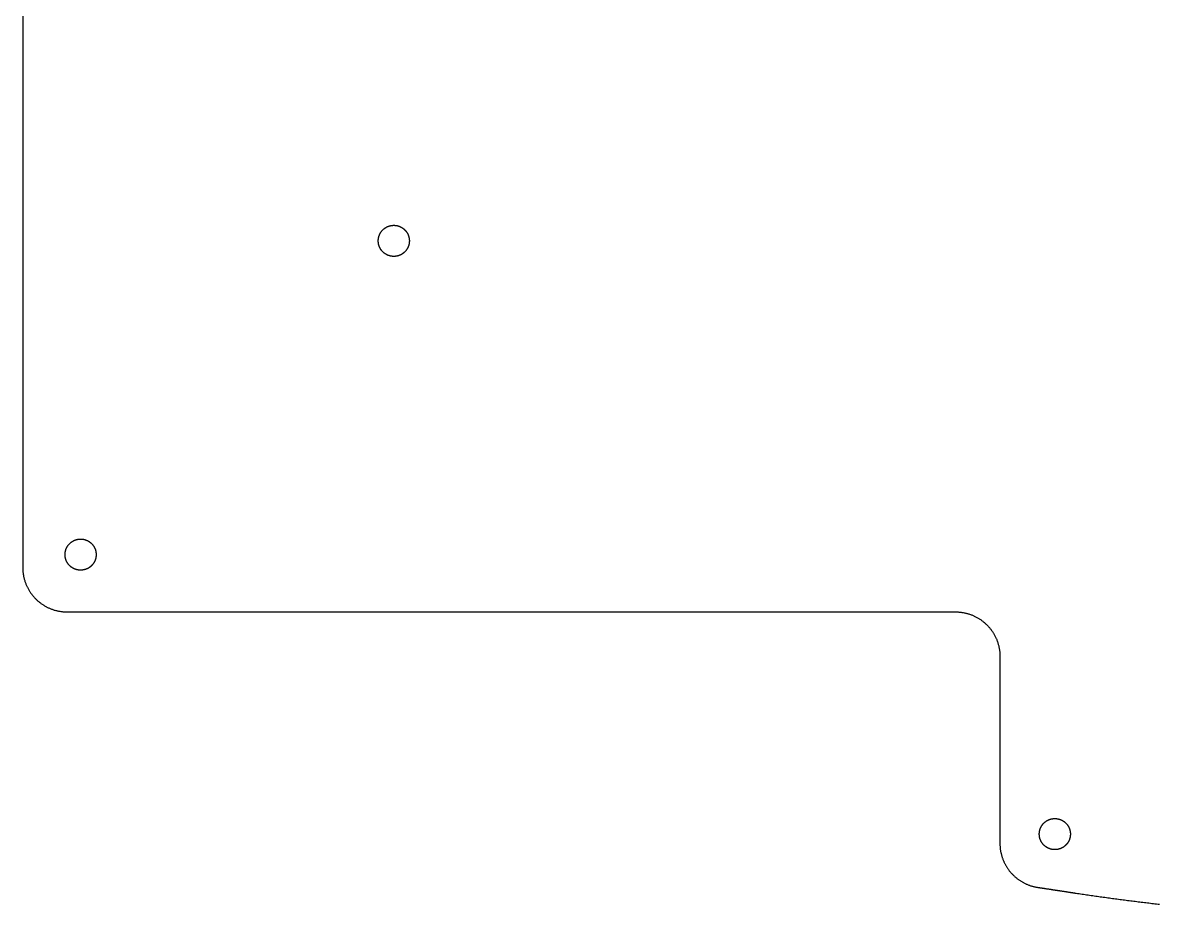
# Model space of a CAD drawing. Extents: x 0 to 154, y 0 to 134.
# Drawn here: x 0.1 to 76.9, y 14.3 to 73.9 of the extents above; entities that cross this region are included whole.
import ezdxf

# ---------------------------------------------------------------- set-up
doc = ezdxf.new("R2010")
doc.units = 0
doc.layers.add('CONTOUR', color=7, linetype='CONTINUOUS')
doc.layers.add('LAYER_1', color=7, linetype='CONTINUOUS')

# ---------------------------------------------------------------- blocks, each defined once
blk = doc.blocks.new('BLOCK_2')
at = {"layer": 'LAYER_1', "color": 7}
for points in [[(0.2876, 211.523, 0), (0.2876, 207.957, 0), (0.2876, 204.402, 0), (0.2876, 200.861, 0), (0.2876, 197.336, 0), (0.2876, 193.832, 0), (0.2876, 190.35, 0), (0.2876, 186.895, 0), (0.2876, 183.468, 0), (0.2876, 180.074, 0), (0.2876, 176.715, 0), (0.2876, 173.395, 0), (0.2876, 170.115, 0), (0.2876, 166.881, 0), (0.2876, 163.693, 0), (0.2876, 160.556, 0), (0.2876, 157.473, 0), (0.2876, 154.446, 0), (0.2876, 151.479, 0), (0.2876, 148.575, 0), (0.2876, 145.737, 0), (0.2876, 142.967, 0), (0.2876, 140.269, 0), (0.2876, 137.647, 0), (0.2876, 135.102, 0), (0.2876, 132.638, 0), (0.2876, 130.259, 0), (0.2876, 127.967, 0), (0.2876, 125.765, 0), (0.2876, 123.656, 0), (0.2876, 121.644, 0), (0.2876, 119.731, 0), (0.2876, 117.92, 0), (0.2876, 116.215, 0), (0.2876, 114.619, 0), (0.2876, 113.134, 0), (0.2876, 111.765, 0), (0.2876, 110.512, 0), (0.2876, 109.381, 0), (0.2876, 108.374, 0), (0.2876, 107.493, 0), (0.2876, 106.743, 0), (0.2876, 106.125, 0), (0.2876, 105.644, 0), (0.2876, 105.302, 0), (0.2876, 105.102, 0), (0.28762, 105.027, 0), (0.28914, 104.882, 0), (0.29309, 104.737, 0), (0.29943, 104.593, 0), (0.30815, 104.45, 0), (0.31923, 104.307, 0), (0.33265, 104.165, 0), (0.34839, 104.024, 0), (0.36643, 103.883, 0), (0.38675, 103.743, 0), (0.40933, 103.604, 0), (0.43416, 103.466, 0), (0.46121, 103.328, 0), (0.49046, 103.191, 0), (0.5219, 103.055, 0), (0.55551, 102.92, 0), (0.59126, 102.786, 0), (0.62914, 102.652, 0), (0.66913, 102.52, 0), (0.7112, 102.388, 0), (0.75535, 102.257, 0), (0.80154, 102.128, 0), (0.84977, 101.999, 0), (0.9, 101.871, 0), (0.95223, 101.744, 0), (1.00643, 101.619, 0), (1.06258, 101.494, 0), (1.12067, 101.371, 0), (1.18067, 101.248, 0), (1.24257, 101.127, 0), (1.30634, 101.006, 0), (1.37197, 100.887, 0), (1.43943, 100.77, 0), (1.50872, 100.653, 0), (1.5798, 100.537, 0), (1.65266, 100.423, 0), (1.72729, 100.31, 0), (1.80365, 100.198, 0), (1.88173, 100.088, 0), (1.96152, 99.9787, 0), (2.04299, 99.8708, 0), (2.12612, 99.7644, 0), (2.2109, 99.6592, 0), (2.2973, 99.5555, 0), (2.3853, 99.4532, 0), (2.4749, 99.3522, 0), (2.56605, 99.2528, 0), (2.65876, 99.1547, 0), (2.753, 99.0582, 0), (2.84874, 98.9632, 0), (2.94597, 98.8696, 0), (3.04468, 98.7777, 0), (3.14483, 98.6872, 0), (3.24641, 98.5984, 0), (3.34941, 98.5111, 0), (3.4538, 98.4255, 0), (3.55957, 98.3415, 0), (3.66668, 98.2591, 0), (3.77514, 98.1785, 0), (3.88491, 98.0995, 0), (3.99597, 98.0222, 0), (4.10831, 97.9466, 0), (4.22191, 97.8728, 0), (4.33675, 97.8008, 0), (4.45281, 97.7306, 0), (4.57006, 97.6621, 0), (4.6885, 97.5955, 0), (4.8081, 97.5308, 0), (4.92883, 97.4679, 0), (5.0507, 97.4069, 0), (5.17366, 97.3478, 0), (5.29771, 97.2906, 0), (5.42282, 97.2354, 0), (5.54898, 97.1821, 0), (5.67616, 97.1308, 0), (5.80435, 97.0815, 0), (5.93353, 97.0342, 0), (6.06367, 96.989, 0), (6.19477, 96.9458, 0), (6.32679, 96.9047, 0), (6.45972, 96.8657, 0), (6.59354, 96.8288, 0), (6.72824, 96.794, 0), (6.86378, 96.7614, 0), (7.00016, 96.731, 0), (7.13735, 96.7028, 0), (7.27534, 96.6768, 0), (7.4141, 96.653, 0), (7.55361, 96.6314, 0), (7.69386, 96.6122, 0), (7.83483, 96.5952, 0), (7.9765, 96.5805, 0), (8.11884, 96.5682, 0), (8.26184, 96.5582, 0), (8.40548, 96.5506, 0), (8.54974, 96.5454, 0), (8.69461, 96.5425, 0), (8.79754, 96.542, 0), (8.88738, 96.542, 0), (9.08309, 96.542, 0), (9.38242, 96.542, 0), (9.78311, 96.542, 0), (10.2829, 96.542, 0), (10.8796, 96.542, 0), (11.5709, 96.542, 0), (12.3546, 96.542, 0), (13.2283, 96.542, 0), (14.19, 96.542, 0), (15.2373, 96.542, 0), (16.3679, 96.542, 0), (17.5797, 96.542, 0), (18.8703, 96.542, 0), (20.2376, 96.542, 0), (21.6792, 96.542, 0), (23.193, 96.542, 0), (24.7766, 96.542, 0), (26.4279, 96.542, 0), (28.1445, 96.542, 0), (29.9243, 96.542, 0), (31.7649, 96.542, 0), (33.6642, 96.542, 0), (35.6199, 96.542, 0), (37.6296, 96.542, 0), (39.6913, 96.542, 0), (41.8026, 96.542, 0), (43.9613, 96.542, 0), (46.1651, 96.542, 0), (48.4117, 96.542, 0), (50.6991, 96.542, 0), (53.0248, 96.542, 0), (55.3866, 96.542, 0), (57.7823, 96.542, 0), (60.2097, 96.542, 0), (62.6664, 96.542, 0), (65.1503, 96.542, 0), (67.6591, 96.542, 0), (70.1905, 96.542, 0), (72.7423, 96.542, 0), (75.3122, 96.542, 0), (77.898, 96.542, 0), (80.4975, 96.542, 0), (83.1083, 96.542, 0), (85.7283, 96.542, 0), (88.3552, 96.542, 0), (90.9868, 96.542, 0), (93.6207, 96.542, 0), (96.2547, 96.542, 0), (98.8867, 96.542, 0), (101.514, 96.542, 0), (104.135, 96.542, 0), (106.747, 96.542, 0), (109.349, 96.542, 0), (111.936, 96.542, 0), (114.508, 96.542, 0), (117.063, 96.542, 0), (119.597, 96.542, 0), (122.109, 96.542, 0), (124.596, 96.542, 0), (127.056, 96.542, 0), (129.487, 96.542, 0), (131.887, 96.542, 0), (134.254, 96.542, 0), (136.584, 96.542, 0), (138.876, 96.542, 0), (141.128, 96.542, 0), (143.338, 96.542, 0), (145.502, 96.542, 0), (147.62, 96.542, 0), (149.688, 96.542, 0), (151.705, 96.542, 0), (153.667, 96.542, 0), (155.574, 96.542, 0), (157.422, 96.542, 0), (159.21, 96.542, 0), (160.935, 96.542, 0), (162.595, 96.542, 0), (164.187, 96.542, 0), (165.71, 96.542, 0), (167.161, 96.542, 0), (168.538, 96.542, 0), (169.838, 96.542, 0), (171.06, 96.542, 0), (172.201, 96.542, 0), (173.26, 96.542, 0), (174.232, 96.542, 0), (175.118, 96.542, 0), (175.913, 96.542, 0), (176.616, 96.542, 0), (177.225, 96.542, 0), (177.737, 96.542, 0), (178.151, 96.542, 0), (178.463, 96.542, 0), (178.672, 96.542, 0), (178.776, 96.542, 0), (178.866, 96.5416, 0), (179.011, 96.5391, 0), (179.155, 96.5342, 0), (179.299, 96.5269, 0), (179.442, 96.5172, 0), (179.584, 96.5052, 0), (179.726, 96.4908, 0), (179.867, 96.4741, 0), (180.007, 96.4552, 0), (180.147, 96.4339, 0), (180.286, 96.4104, 0), (180.424, 96.3847, 0), (180.561, 96.3568, 0), (180.697, 96.3266, 0), (180.833, 96.2943, 0), (180.968, 96.2598, 0), (181.102, 96.2232, 0), (181.235, 96.1845, 0), (181.367, 96.1437, 0), (181.498, 96.1008, 0), (181.628, 96.0558, 0), (181.757, 96.0088, 0), (181.886, 95.9598, 0), (182.013, 95.9088, 0), (182.139, 95.8558, 0), (182.264, 95.8008, 0), (182.388, 95.7439, 0), (182.512, 95.685, 0), (182.633, 95.6243, 0), (182.754, 95.5617, 0), (182.874, 95.4972, 0), (182.993, 95.4308, 0), (183.11, 95.3626, 0), (183.226, 95.2927, 0), (183.341, 95.2209, 0), (183.455, 95.1473, 0), (183.567, 95.072, 0), (183.678, 94.995, 0), (183.788, 94.9163, 0), (183.897, 94.8358, 0), (184.004, 94.7537, 0), (184.11, 94.67, 0), (184.214, 94.5846, 0), (184.318, 94.4976, 0), (184.419, 94.4089, 0), (184.52, 94.3187, 0), (184.618, 94.227, 0), (184.716, 94.1337, 0), (184.812, 94.0389, 0), (184.906, 93.9426, 0), (184.999, 93.8448, 0), (185.09, 93.7456, 0), (185.18, 93.6449, 0), (185.268, 93.5428, 0), (185.355, 93.4392, 0), (185.44, 93.3343, 0), (185.523, 93.2281, 0), (185.604, 93.1204, 0), (185.684, 93.0115, 0), (185.763, 92.9013, 0), (185.839, 92.7897, 0), (185.914, 92.6769, 0), (185.987, 92.5629, 0), (186.058, 92.4476, 0), (186.128, 92.3311, 0), (186.195, 92.2134, 0), (186.261, 92.0945, 0), (186.325, 91.9745, 0), (186.387, 91.8534, 0), (186.448, 91.7311, 0), (186.506, 91.6077, 0), (186.562, 91.4833, 0), (186.617, 91.3578, 0), (186.669, 91.2313, 0), (186.72, 91.1037, 0), (186.768, 90.9752, 0), (186.814, 90.8457, 0), (186.859, 90.7152, 0), (186.901, 90.5838, 0), (186.941, 90.4514, 0), (186.979, 90.3182, 0), (187.015, 90.184, 0), (187.049, 90.0491, 0), (187.081, 89.9132, 0), (187.11, 89.7766, 0), (187.138, 89.6391, 0), (187.163, 89.5008, 0), (187.186, 89.3618, 0), (187.206, 89.222, 0), (187.225, 89.0815, 0), (187.241, 88.9403, 0), (187.254, 88.7984, 0), (187.266, 88.6559, 0), (187.275, 88.5126, 0), (187.281, 88.3688, 0), (187.286, 88.2243, 0), (187.288, 88.0793, 0), (187.288, 88.0357, 0), (187.288, 88.0076, 0), (187.288, 87.9573, 0), (187.288, 87.8855, 0), (187.288, 87.7925, 0), (187.288, 87.6788, 0), (187.288, 87.5449, 0), (187.288, 87.3912, 0), (187.288, 87.2183, 0), (187.288, 87.0266, 0), (187.288, 86.8167, 0), (187.288, 86.5888, 0), (187.288, 86.3436, 0), (187.288, 86.0815, 0), (187.288, 85.803, 0), (187.288, 85.5086, 0), (187.288, 85.1987, 0), (187.288, 84.8737, 0), (187.288, 84.5343, 0), (187.288, 84.1808, 0), (187.288, 83.8138, 0), (187.288, 83.4336, 0), (187.288, 83.0408, 0), (187.288, 82.6359, 0), (187.288, 82.2192, 0), (187.288, 81.7914, 0), (187.288, 81.3528, 0), (187.288, 80.904, 0), (187.288, 80.4454, 0), (187.288, 79.9775, 0), (187.288, 79.5007, 0), (187.288, 79.0156, 0), (187.288, 78.5226, 0), (187.288, 78.0222, 0), (187.288, 77.5148, 0), (187.288, 77.001, 0), (187.288, 76.4812, 0), (187.288, 75.9558, 0), (187.288, 75.4254, 0), (187.288, 74.8905, 0), (187.288, 74.3514, 0), (187.288, 73.8087, 0), (187.288, 73.2628, 0), (187.288, 72.7143, 0), (187.288, 72.1636, 0), (187.288, 71.6111, 0), (187.288, 71.0574, 0), (187.288, 70.5029, 0), (187.288, 69.9481, 0), (187.288, 69.3934, 0), (187.288, 68.8394, 0), (187.288, 68.2865, 0), (187.288, 67.7352, 0), (187.288, 67.1859, 0), (187.288, 66.6392, 0), (187.288, 66.0955, 0), (187.288, 65.5553, 0), (187.288, 65.019, 0), (187.288, 64.4871, 0), (187.288, 63.9602, 0), (187.288, 63.4386, 0), (187.288, 62.9229, 0), (187.288, 62.4135, 0), (187.288, 61.9109, 0), (187.288, 61.4155, 0), (187.288, 60.9279, 0), (187.288, 60.4485, 0), (187.288, 59.9779, 0), (187.288, 59.5163, 0), (187.288, 59.0645, 0), (187.288, 58.6227, 0), (187.288, 58.1915, 0), (187.288, 57.7714, 0), (187.288, 57.3628, 0), (187.288, 56.9662, 0), (187.288, 56.5821, 0), (187.288, 56.211, 0), (187.288, 55.8533, 0), (187.288, 55.5094, 0), (187.288, 55.18, 0), (187.288, 54.8654, 0), (187.288, 54.5662, 0), (187.288, 54.2827, 0), (187.288, 54.0155, 0), (187.288, 53.7651, 0), (187.288, 53.5318, 0), (187.288, 53.3163, 0), (187.288, 53.1189, 0), (187.288, 52.9402, 0), (187.288, 52.7806, 0), (187.288, 52.6406, 0), (187.288, 52.5206, 0), (187.288, 52.4212, 0), (187.288, 52.3428, 0), (187.288, 52.2858, 0), (187.288, 52.2509, 0), (187.288, 52.2383, 0), (187.288, 52.1149, 0), (187.291, 51.9852, 0), (187.296, 51.856, 0), (187.303, 51.7272, 0), (187.311, 51.5989, 0), (187.322, 51.471, 0), (187.334, 51.3437, 0), (187.349, 51.2168, 0), (187.365, 51.0905, 0), (187.383, 50.9647, 0), (187.403, 50.8395, 0), (187.424, 50.7149, 0), (187.448, 50.5908, 0), (187.473, 50.4674, 0), (187.5, 50.3445, 0), (187.529, 50.2223, 0), (187.559, 50.1007, 0), (187.592, 49.9798, 0), (187.626, 49.8596, 0), (187.662, 49.7401, 0), (187.699, 49.6213, 0), (187.738, 49.5032, 0), (187.779, 49.3858, 0), (187.822, 49.2692, 0), (187.866, 49.1534, 0), (187.912, 49.0383, 0), (187.959, 48.9241, 0), (188.008, 48.8106, 0), (188.059, 48.698, 0), (188.111, 48.5863, 0), (188.165, 48.4754, 0), (188.22, 48.3654, 0), (188.277, 48.2562, 0), (188.335, 48.148, 0), (188.395, 48.0407, 0), (188.457, 47.9344, 0), (188.52, 47.829, 0), (188.584, 47.7245, 0), (188.65, 47.6211, 0), (188.718, 47.5186, 0), (188.786, 47.4172, 0), (188.857, 47.3168, 0), (188.928, 47.2174, 0), (189.001, 47.1191, 0), (189.076, 47.0219, 0), (189.152, 46.9258, 0), (189.229, 46.8307, 0), (189.307, 46.7368, 0), (189.387, 46.6441, 0), (189.468, 46.5525, 0), (189.551, 46.462, 0), (189.635, 46.3727, 0), (189.72, 46.2847, 0), (189.806, 46.1978, 0), (189.894, 46.1122, 0), (189.982, 46.0278, 0), (190.073, 45.9447, 0), (190.164, 45.8628, 0), (190.256, 45.7823, 0), (190.35, 45.703, 0), (190.445, 45.6251, 0), (190.541, 45.5485, 0), (190.638, 45.4732, 0), (190.737, 45.3994, 0), (190.836, 45.3269, 0), (190.937, 45.2558, 0), (191.038, 45.1861, 0), (191.141, 45.1178, 0), (191.245, 45.051, 0), (191.35, 44.9856, 0), (191.456, 44.9218, 0), (191.563, 44.8594, 0), (191.671, 44.7985, 0), (191.78, 44.7391, 0), (191.89, 44.6813, 0), (192.001, 44.625, 0), (192.113, 44.5702, 0), (192.225, 44.5171, 0), (192.339, 44.4656, 0), (192.454, 44.4156, 0), (192.57, 44.3673, 0), (192.686, 44.3206, 0), (192.804, 44.2756, 0), (192.922, 44.2323, 0), (193.041, 44.1906, 0), (193.161, 44.1507, 0), (193.282, 44.1125, 0), (193.404, 44.076, 0), (193.527, 44.0412, 0), (193.65, 44.0083, 0), (193.774, 43.9771, 0), (193.899, 43.9476, 0), (194.025, 43.92, 0), (194.151, 43.8943, 0), (194.278, 43.8703, 0), (194.406, 43.8483, 0), (194.515, 43.831, 0), (194.518, 43.8306, 0), (194.525, 43.8294, 0), (194.537, 43.8276, 0), (194.553, 43.8252, 0), (194.574, 43.822, 0), (194.599, 43.8183, 0), (194.627, 43.8139, 0), (194.66, 43.809, 0), (194.696, 43.8034, 0), (194.737, 43.7973, 0), (194.781, 43.7907, 0), (194.828, 43.7834, 0), (194.879, 43.7757, 0), (194.933, 43.7675, 0), (194.991, 43.7587, 0), (195.052, 43.7495, 0), (195.115, 43.7398, 0), (195.182, 43.7296, 0), (195.252, 43.719, 0), (195.325, 43.708, 0), (195.4, 43.6966, 0), (195.478, 43.6847, 0), (195.558, 43.6725, 0), (195.641, 43.66, 0), (195.726, 43.647, 0), (195.813, 43.6338, 0), (195.903, 43.6202, 0), (195.994, 43.6063, 0), (196.087, 43.5921, 0), (196.183, 43.5776, 0), (196.28, 43.5629, 0), (196.378, 43.5479, 0), (196.478, 43.5327, 0), (196.58, 43.5172, 0), (196.683, 43.5016, 0), (196.787, 43.4857, 0), (196.893, 43.4697, 0), (196.999, 43.4535, 0), (197.107, 43.4372, 0), (197.215, 43.4207, 0), (197.325, 43.4041, 0), (197.434, 43.3874, 0), (197.545, 43.3707, 0), (197.656, 43.3538, 0), (197.767, 43.3369, 0), (197.879, 43.3199, 0), (197.991, 43.3029, 0), (198.103, 43.2859, 0), (198.215, 43.2689, 0), (198.327, 43.2518, 0), (198.439, 43.2349, 0), (198.55, 43.2179, 0), (198.661, 43.201, 0), (198.772, 43.1842, 0), (198.882, 43.1675, 0), (198.992, 43.1508, 0), (199.101, 43.1343, 0), (199.209, 43.1179, 0), (199.316, 43.1016, 0), (199.422, 43.0855, 0), (199.526, 43.0696, 0), (199.63, 43.0538, 0), (199.732, 43.0383, 0), (199.833, 43.023, 0), (199.933, 43.0079, 0), (200.031, 42.993, 0), (200.127, 42.9784, 0), (200.221, 42.9641, 0), (200.313, 42.95, 0), (200.404, 42.9363, 0), (200.492, 42.9229, 0), (200.578, 42.9098, 0), (200.662, 42.897, 0), (200.744, 42.8846, 0), (200.823, 42.8726, 0), (200.899, 42.861, 0), (200.973, 42.8498, 0), (201.044, 42.839, 0), (201.113, 42.8286, 0), (201.178, 42.8187, 0), (201.24, 42.8092, 0), (201.299, 42.8002, 0), (201.355, 42.7917, 0), (201.408, 42.7837, 0), (201.457, 42.7763, 0), (201.503, 42.7693, 0), (201.545, 42.7629, 0), (201.583, 42.7571, 0), (201.618, 42.7519, 0), (201.648, 42.7472, 0), (201.675, 42.7432, 0), (201.697, 42.7398, 0), (201.716, 42.737, 0), (201.73, 42.7348, 0), (201.739, 42.7334, 0), (201.745, 42.7326, 0), (201.85, 42.7167, 0), (202.139, 42.673, 0), (202.429, 42.6295, 0), (202.719, 42.5863, 0), (203.009, 42.5433, 0), (203.299, 42.5005, 0), (203.589, 42.4579, 0), (203.879, 42.4155, 0), (204.169, 42.3734, 0), (204.459, 42.3315, 0), (204.749, 42.2897, 0), (205.04, 42.2482, 0), (205.33, 42.2069, 0), (205.621, 42.1658, 0), (205.911, 42.1249, 0), (206.202, 42.0842, 0), (206.492, 42.0437, 0), (206.783, 42.0034, 0), (207.074, 41.9632, 0), (207.364, 41.9233, 0), (207.655, 41.8836, 0), (207.946, 41.844, 0), (208.237, 41.8046, 0), (208.527, 41.7654, 0), (208.818, 41.7264, 0), (209.109, 41.6876, 0), (209.4, 41.6489, 0), (209.691, 41.6104, 0), (209.982, 41.5721, 0), (210.273, 41.534, 0), (210.564, 41.496, 0), (210.855, 41.4582, 0), (211.146, 41.4205, 0), (211.437, 41.383, 0), (211.727, 41.3457, 0), (212.018, 41.3085, 0), (212.309, 41.2715, 0), (212.6, 41.2346, 0), (212.891, 41.1979, 0), (213.182, 41.1613, 0), (213.473, 41.1248, 0), (213.764, 41.0885, 0), (214.054, 41.0524, 0), (214.345, 41.0164, 0), (214.636, 40.9805, 0), (214.926, 40.9447, 0), (215.217, 40.9091, 0), (215.508, 40.8736, 0), (215.798, 40.8383, 0), (216.089, 40.803, 0), (216.379, 40.7679, 0), (216.67, 40.7329, 0), (216.96, 40.6981, 0), (217.25, 40.6633, 0), (217.541, 40.6287, 0), (217.831, 40.5941, 0)], [(74.2754, 167.546, 0), (74.275, 167.498, 0), (74.2739, 167.451, 0), (74.2721, 167.404, 0), (74.2695, 167.357, 0), (74.2662, 167.311, 0), (74.2622, 167.264, 0), (74.2575, 167.218, 0), (74.2521, 167.172, 0), (74.246, 167.126, 0), (74.2392, 167.08, 0), (74.2317, 167.035, 0), (74.2235, 166.99, 0), (74.2146, 166.945, 0), (74.2051, 166.9, 0), (74.1949, 166.856, 0), (74.184, 166.811, 0), (74.1725, 166.768, 0), (74.1604, 166.724, 0), (74.1476, 166.681, 0), (74.1341, 166.637, 0), (74.12, 166.595, 0), (74.1053, 166.552, 0), (74.09, 166.51, 0), (74.0741, 166.468, 0), (74.0575, 166.426, 0), (74.0404, 166.385, 0), (74.0226, 166.344, 0), (74.0042, 166.303, 0), (73.9853, 166.263, 0), (73.9658, 166.223, 0), (73.9457, 166.183, 0), (73.925, 166.144, 0), (73.9037, 166.105, 0), (73.8819, 166.066, 0), (73.8596, 166.028, 0), (73.8367, 165.99, 0), (73.8132, 165.953, 0), (73.7892, 165.915, 0), (73.7647, 165.879, 0), (73.7396, 165.842, 0), (73.714, 165.806, 0), (73.6879, 165.771, 0), (73.6613, 165.736, 0), (73.6342, 165.701, 0), (73.6066, 165.666, 0), (73.5785, 165.632, 0), (73.5499, 165.599, 0), (73.5208, 165.566, 0), (73.4912, 165.533, 0), (73.4612, 165.501, 0), (73.4306, 165.469, 0), (73.3997, 165.438, 0), (73.3682, 165.407, 0), (73.3364, 165.377, 0), (73.304, 165.347, 0), (73.2713, 165.317, 0), (73.2381, 165.288, 0), (73.2044, 165.26, 0), (73.1704, 165.232, 0), (73.1359, 165.204, 0), (73.101, 165.177, 0), (73.0657, 165.151, 0), (73.03, 165.125, 0), (72.9939, 165.1, 0), (72.9574, 165.075, 0), (72.9205, 165.05, 0), (72.8833, 165.026, 0), (72.8457, 165.003, 0), (72.8077, 164.98, 0), (72.7693, 164.958, 0), (72.7306, 164.936, 0), (72.6915, 164.915, 0), (72.6521, 164.895, 0), (72.6123, 164.875, 0), (72.5722, 164.855, 0), (72.5318, 164.837, 0), (72.491, 164.818, 0), (72.45, 164.801, 0), (72.4086, 164.784, 0), (72.3669, 164.767, 0), (72.3249, 164.752, 0), (72.2826, 164.737, 0), (72.24, 164.722, 0), (72.1971, 164.708, 0), (72.154, 164.695, 0), (72.1106, 164.682, 0), (72.0669, 164.67, 0), (72.0229, 164.659, 0), (71.9787, 164.648, 0), (71.9342, 164.638, 0), (71.8895, 164.629, 0), (71.8445, 164.62, 0), (71.7993, 164.612, 0), (71.7538, 164.605, 0), (71.7082, 164.598, 0), (71.6623, 164.592, 0), (71.6162, 164.587, 0), (71.5699, 164.582, 0), (71.5234, 164.579, 0), (71.4767, 164.575, 0), (71.4297, 164.573, 0), (71.3827, 164.571, 0), (71.3354, 164.571, 0), (71.2879, 164.57, 0), (71.2405, 164.571, 0), (71.1933, 164.572, 0), (71.1463, 164.574, 0), (71.0994, 164.577, 0), (71.0527, 164.58, 0), (71.0063, 164.585, 0), (70.9601, 164.589, 0), (70.914, 164.595, 0), (70.8682, 164.601, 0), (70.8226, 164.608, 0), (70.7773, 164.616, 0), (70.7321, 164.624, 0), (70.6873, 164.633, 0), (70.6426, 164.643, 0), (70.5982, 164.653, 0), (70.5541, 164.664, 0), (70.5103, 164.676, 0), (70.4667, 164.688, 0), (70.4233, 164.701, 0), (70.3803, 164.715, 0), (70.3375, 164.729, 0), (70.2951, 164.744, 0), (70.2529, 164.76, 0), (70.211, 164.776, 0), (70.1695, 164.792, 0), (70.1282, 164.81, 0), (70.0873, 164.827, 0), (70.0467, 164.846, 0), (70.0064, 164.865, 0), (69.9664, 164.885, 0), (69.9268, 164.905, 0), (69.8875, 164.926, 0), (69.8486, 164.947, 0), (69.8101, 164.969, 0), (69.7719, 164.992, 0), (69.734, 165.015, 0), (69.6966, 165.038, 0), (69.6595, 165.062, 0), (69.6228, 165.087, 0), (69.5865, 165.112, 0), (69.5506, 165.138, 0), (69.5151, 165.164, 0), (69.4799, 165.191, 0), (69.4453, 165.218, 0), (69.411, 165.246, 0), (69.3771, 165.274, 0), (69.3437, 165.303, 0), (69.3107, 165.332, 0), (69.2781, 165.362, 0), (69.246, 165.392, 0), (69.2143, 165.422, 0), (69.1831, 165.453, 0), (69.1524, 165.485, 0), (69.1221, 165.517, 0), (69.0923, 165.549, 0), (69.0629, 165.582, 0), (69.0341, 165.616, 0), (69.0057, 165.649, 0), (68.9778, 165.684, 0), (68.9504, 165.718, 0), (68.9236, 165.753, 0), (68.8972, 165.788, 0), (68.8713, 165.824, 0), (68.846, 165.86, 0), (68.8212, 165.897, 0), (68.7969, 165.934, 0), (68.7732, 165.971, 0), (68.75, 166.009, 0), (68.7274, 166.047, 0), (68.7053, 166.086, 0), (68.6838, 166.124, 0), (68.6628, 166.164, 0), (68.6424, 166.203, 0), (68.6226, 166.243, 0), (68.6033, 166.283, 0), (68.5847, 166.324, 0), (68.5666, 166.364, 0), (68.5492, 166.406, 0), (68.5323, 166.447, 0), (68.516, 166.489, 0), (68.5004, 166.531, 0), (68.4854, 166.573, 0), (68.471, 166.616, 0), (68.4572, 166.659, 0), (68.4441, 166.702, 0), (68.4316, 166.746, 0), (68.4198, 166.789, 0), (68.4086, 166.834, 0), (68.3981, 166.878, 0), (68.3882, 166.922, 0), (68.379, 166.967, 0), (68.3705, 167.012, 0), (68.3627, 167.058, 0), (68.3555, 167.103, 0), (68.349, 167.149, 0), (68.3433, 167.195, 0), (68.3382, 167.241, 0), (68.3338, 167.287, 0), (68.3302, 167.334, 0), (68.3273, 167.381, 0), (68.3251, 167.428, 0), (68.3236, 167.475, 0), (68.3228, 167.522, 0), (68.3228, 167.57, 0), (68.3236, 167.617, 0), (68.3251, 167.664, 0), (68.3273, 167.711, 0), (68.3302, 167.758, 0), (68.3338, 167.805, 0), (68.3382, 167.851, 0), (68.3433, 167.897, 0), (68.349, 167.943, 0), (68.3555, 167.989, 0), (68.3627, 168.035, 0), (68.3705, 168.08, 0), (68.379, 168.125, 0), (68.3882, 168.17, 0), (68.3981, 168.214, 0), (68.4086, 168.259, 0), (68.4198, 168.303, 0), (68.4316, 168.347, 0), (68.4441, 168.39, 0), (68.4572, 168.433, 0), (68.471, 168.476, 0), (68.4854, 168.519, 0), (68.5004, 168.561, 0), (68.516, 168.603, 0), (68.5323, 168.645, 0), (68.5492, 168.687, 0), (68.5666, 168.728, 0), (68.5847, 168.769, 0), (68.6033, 168.809, 0), (68.6226, 168.849, 0), (68.6424, 168.889, 0), (68.6628, 168.929, 0), (68.6838, 168.968, 0), (68.7053, 169.007, 0), (68.7274, 169.045, 0), (68.75, 169.083, 0), (68.7732, 169.121, 0), (68.7969, 169.159, 0), (68.8212, 169.195, 0), (68.846, 169.232, 0), (68.8713, 169.268, 0), (68.8972, 169.304, 0), (68.9236, 169.339, 0), (68.9504, 169.374, 0), (68.9778, 169.409, 0), (69.0057, 169.443, 0), (69.0341, 169.477, 0), (69.0629, 169.51, 0), (69.0923, 169.543, 0), (69.1221, 169.576, 0), (69.1524, 169.608, 0), (69.1831, 169.639, 0), (69.2143, 169.67, 0), (69.246, 169.701, 0), (69.2781, 169.731, 0), (69.3107, 169.761, 0), (69.3437, 169.79, 0), (69.3771, 169.819, 0), (69.411, 169.847, 0), (69.4453, 169.875, 0), (69.4799, 169.902, 0), (69.5151, 169.929, 0), (69.5506, 169.955, 0), (69.5865, 169.981, 0), (69.6228, 170.006, 0), (69.6595, 170.03, 0), (69.6966, 170.055, 0), (69.734, 170.078, 0), (69.7719, 170.101, 0), (69.8101, 170.124, 0), (69.8486, 170.146, 0), (69.8875, 170.167, 0), (69.9268, 170.188, 0), (69.9664, 170.208, 0), (70.0064, 170.228, 0), (70.0467, 170.247, 0), (70.0873, 170.265, 0), (70.1282, 170.283, 0), (70.1695, 170.3, 0), (70.211, 170.317, 0), (70.2529, 170.333, 0), (70.2951, 170.349, 0), (70.3375, 170.364, 0), (70.3803, 170.378, 0), (70.4233, 170.391, 0), (70.4667, 170.404, 0), (70.5103, 170.417, 0), (70.5541, 170.428, 0), (70.5982, 170.439, 0), (70.6426, 170.45, 0), (70.6873, 170.459, 0), (70.7321, 170.468, 0), (70.7773, 170.477, 0), (70.8226, 170.484, 0), (70.8682, 170.491, 0), (70.914, 170.498, 0), (70.9601, 170.503, 0), (71.0063, 170.508, 0), (71.0527, 170.512, 0), (71.0994, 170.516, 0), (71.1463, 170.519, 0), (71.1933, 170.521, 0), (71.2405, 170.522, 0), (71.2879, 170.522, 0), (71.3354, 170.522, 0), (71.3827, 170.521, 0), (71.4297, 170.52, 0), (71.4767, 170.517, 0), (71.5234, 170.514, 0), (71.5699, 170.51, 0), (71.6162, 170.506, 0), (71.6623, 170.501, 0), (71.7082, 170.495, 0), (71.7538, 170.488, 0), (71.7993, 170.481, 0), (71.8445, 170.473, 0), (71.8895, 170.464, 0), (71.9342, 170.455, 0), (71.9787, 170.445, 0), (72.0229, 170.434, 0), (72.0669, 170.423, 0), (72.1106, 170.411, 0), (72.154, 170.398, 0), (72.1971, 170.385, 0), (72.24, 170.371, 0), (72.2826, 170.356, 0), (72.3249, 170.341, 0), (72.3669, 170.325, 0), (72.4086, 170.309, 0), (72.45, 170.292, 0), (72.491, 170.274, 0), (72.5318, 170.256, 0), (72.5722, 170.237, 0), (72.6123, 170.218, 0), (72.6521, 170.198, 0), (72.6915, 170.177, 0), (72.7306, 170.156, 0), (72.7693, 170.135, 0), (72.8077, 170.112, 0), (72.8457, 170.09, 0), (72.8833, 170.066, 0), (72.9205, 170.043, 0), (72.9574, 170.018, 0), (72.9939, 169.993, 0), (73.03, 169.968, 0), (73.0657, 169.942, 0), (73.101, 169.915, 0), (73.1359, 169.888, 0), (73.1704, 169.861, 0), (73.2044, 169.833, 0), (73.2381, 169.804, 0), (73.2713, 169.775, 0), (73.304, 169.746, 0), (73.3364, 169.716, 0), (73.3682, 169.686, 0), (73.3997, 169.655, 0), (73.4306, 169.623, 0), (73.4612, 169.592, 0), (73.4912, 169.559, 0), (73.5208, 169.527, 0), (73.5499, 169.494, 0), (73.5785, 169.46, 0), (73.6066, 169.426, 0), (73.6342, 169.392, 0), (73.6613, 169.357, 0), (73.6879, 169.322, 0), (73.714, 169.286, 0), (73.7396, 169.25, 0), (73.7647, 169.214, 0), (73.7892, 169.177, 0), (73.8132, 169.14, 0), (73.8367, 169.102, 0), (73.8596, 169.064, 0), (73.8819, 169.026, 0), (73.9037, 168.987, 0), (73.925, 168.948, 0), (73.9457, 168.909, 0), (73.9658, 168.869, 0), (73.9853, 168.829, 0), (74.0042, 168.789, 0), (74.0226, 168.748, 0), (74.0404, 168.707, 0), (74.0575, 168.666, 0), (74.0741, 168.624, 0), (74.09, 168.582, 0), (74.1053, 168.54, 0), (74.12, 168.498, 0), (74.1341, 168.455, 0), (74.1476, 168.412, 0), (74.1604, 168.368, 0), (74.1725, 168.325, 0), (74.184, 168.281, 0), (74.1949, 168.237, 0), (74.2051, 168.192, 0), (74.2146, 168.147, 0), (74.2235, 168.102, 0), (74.2317, 168.057, 0), (74.2392, 168.012, 0), (74.246, 167.966, 0), (74.2521, 167.92, 0), (74.2575, 167.874, 0), (74.2622, 167.828, 0), (74.2662, 167.781, 0), (74.2695, 167.735, 0), (74.2721, 167.688, 0), (74.2739, 167.641, 0), (74.275, 167.593, 0), (74.2754, 167.546, 0)], [(14.3379, 107.504, 0), (14.3375, 107.456, 0), (14.3364, 107.409, 0), (14.3346, 107.362, 0), (14.332, 107.315, 0), (14.3287, 107.268, 0), (14.3247, 107.222, 0), (14.32, 107.176, 0), (14.3146, 107.13, 0), (14.3085, 107.084, 0), (14.3017, 107.038, 0), (14.2942, 106.993, 0), (14.286, 106.947, 0), (14.2771, 106.902, 0), (14.2676, 106.858, 0), (14.2574, 106.813, 0), (14.2465, 106.769, 0), (14.235, 106.725, 0), (14.2229, 106.682, 0), (14.2101, 106.638, 0), (14.1966, 106.595, 0), (14.1825, 106.552, 0), (14.1678, 106.51, 0), (14.1525, 106.467, 0), (14.1366, 106.425, 0), (14.12, 106.384, 0), (14.1029, 106.342, 0), (14.0851, 106.301, 0), (14.0667, 106.261, 0), (14.0478, 106.22, 0), (14.0283, 106.18, 0), (14.0082, 106.141, 0), (13.9875, 106.101, 0), (13.9662, 106.062, 0), (13.9444, 106.024, 0), (13.9221, 105.985, 0), (13.8992, 105.947, 0), (13.8757, 105.91, 0), (13.8517, 105.873, 0), (13.8272, 105.836, 0), (13.8021, 105.8, 0), (13.7765, 105.764, 0), (13.7504, 105.728, 0), (13.7238, 105.693, 0), (13.6967, 105.658, 0), (13.6691, 105.624, 0), (13.641, 105.59, 0), (13.6124, 105.556, 0), (13.5833, 105.523, 0), (13.5537, 105.49, 0), (13.5237, 105.458, 0), (13.4931, 105.426, 0), (13.4622, 105.395, 0), (13.4307, 105.364, 0), (13.3989, 105.334, 0), (13.3665, 105.304, 0), (13.3338, 105.274, 0), (13.3006, 105.245, 0), (13.2669, 105.217, 0), (13.2329, 105.189, 0), (13.1984, 105.161, 0), (13.1635, 105.134, 0), (13.1282, 105.108, 0), (13.0925, 105.082, 0), (13.0564, 105.057, 0), (13.0199, 105.032, 0), (12.983, 105.007, 0), (12.9458, 104.983, 0), (12.9082, 104.96, 0), (12.8702, 104.937, 0), (12.8318, 104.915, 0), (12.7931, 104.893, 0), (12.754, 104.872, 0), (12.7146, 104.852, 0), (12.6748, 104.832, 0), (12.6347, 104.813, 0), (12.5943, 104.794, 0), (12.5535, 104.776, 0), (12.5125, 104.758, 0), (12.4711, 104.741, 0), (12.4294, 104.725, 0), (12.3874, 104.709, 0), (12.3451, 104.694, 0), (12.3025, 104.679, 0), (12.2596, 104.665, 0), (12.2165, 104.652, 0), (12.1731, 104.639, 0), (12.1294, 104.627, 0), (12.0854, 104.616, 0), (12.0412, 104.605, 0), (11.9967, 104.595, 0), (11.952, 104.586, 0), (11.907, 104.577, 0), (11.8618, 104.569, 0), (11.8163, 104.562, 0), (11.7707, 104.555, 0), (11.7248, 104.549, 0), (11.6787, 104.544, 0), (11.6324, 104.539, 0), (11.5859, 104.536, 0), (11.5392, 104.533, 0), (11.4922, 104.53, 0), (11.4452, 104.528, 0), (11.3979, 104.528, 0), (11.3504, 104.527, 0), (11.303, 104.528, 0), (11.2558, 104.529, 0), (11.2088, 104.531, 0), (11.1619, 104.534, 0), (11.1152, 104.537, 0), (11.0688, 104.542, 0), (11.0226, 104.547, 0), (10.9765, 104.552, 0), (10.9307, 104.558, 0), (10.8851, 104.565, 0), (10.8398, 104.573, 0), (10.7946, 104.581, 0), (10.7498, 104.59, 0), (10.7051, 104.6, 0), (10.6607, 104.61, 0), (10.6166, 104.621, 0), (10.5728, 104.633, 0), (10.5292, 104.645, 0), (10.4858, 104.658, 0), (10.4428, 104.672, 0), (10.4, 104.686, 0), (10.3576, 104.701, 0), (10.3154, 104.717, 0), (10.2735, 104.733, 0), (10.232, 104.749, 0), (10.1907, 104.767, 0), (10.1498, 104.785, 0), (10.1092, 104.803, 0), (10.0689, 104.822, 0), (10.0289, 104.842, 0), (9.98931, 104.862, 0), (9.95004, 104.883, 0), (9.91112, 104.904, 0), (9.87256, 104.926, 0), (9.83437, 104.949, 0), (9.79653, 104.972, 0), (9.75908, 104.995, 0), (9.72199, 105.019, 0), (9.6853, 105.044, 0), (9.64899, 105.069, 0), (9.61307, 105.095, 0), (9.57756, 105.121, 0), (9.54245, 105.148, 0), (9.50775, 105.175, 0), (9.47347, 105.203, 0), (9.43961, 105.231, 0), (9.40617, 105.26, 0), (9.37317, 105.289, 0), (9.34061, 105.319, 0), (9.30849, 105.349, 0), (9.27683, 105.38, 0), (9.24561, 105.411, 0), (9.21486, 105.442, 0), (9.18457, 105.474, 0), (9.15475, 105.507, 0), (9.12541, 105.54, 0), (9.09656, 105.573, 0), (9.06818, 105.607, 0), (9.04031, 105.641, 0), (9.01293, 105.675, 0), (8.98606, 105.71, 0), (8.95969, 105.746, 0), (8.93384, 105.782, 0), (8.90851, 105.818, 0), (8.88371, 105.854, 0), (8.85944, 105.891, 0), (8.83571, 105.929, 0), (8.81252, 105.966, 0), (8.78987, 106.004, 0), (8.76778, 106.043, 0), (8.74625, 106.082, 0), (8.72529, 106.121, 0), (8.70489, 106.16, 0), (8.68507, 106.2, 0), (8.66583, 106.241, 0), (8.64718, 106.281, 0), (8.62912, 106.322, 0), (8.61166, 106.363, 0), (8.5948, 106.405, 0), (8.57855, 106.446, 0), (8.56291, 106.488, 0), (8.54789, 106.531, 0), (8.5335, 106.574, 0), (8.51974, 106.617, 0), (8.50661, 106.66, 0), (8.49413, 106.703, 0), (8.48229, 106.747, 0), (8.4711, 106.791, 0), (8.46058, 106.835, 0), (8.45071, 106.88, 0), (8.44152, 106.925, 0), (8.433, 106.97, 0), (8.42515, 107.015, 0), (8.418, 107.061, 0), (8.41153, 107.107, 0), (8.40577, 107.153, 0), (8.4007, 107.199, 0), (8.39634, 107.245, 0), (8.39269, 107.292, 0), (8.38977, 107.339, 0), (8.38756, 107.386, 0), (8.38609, 107.433, 0), (8.38535, 107.48, 0), (8.38535, 107.528, 0), (8.38609, 107.575, 0), (8.38756, 107.622, 0), (8.38977, 107.669, 0), (8.39269, 107.716, 0), (8.39634, 107.763, 0), (8.4007, 107.809, 0), (8.40577, 107.855, 0), (8.41153, 107.901, 0), (8.418, 107.947, 0), (8.42515, 107.992, 0), (8.433, 108.038, 0), (8.44152, 108.083, 0), (8.45071, 108.127, 0), (8.46058, 108.172, 0), (8.4711, 108.216, 0), (8.48229, 108.26, 0), (8.49413, 108.304, 0), (8.50661, 108.348, 0), (8.51974, 108.391, 0), (8.5335, 108.434, 0), (8.54789, 108.476, 0), (8.56291, 108.519, 0), (8.57855, 108.561, 0), (8.5948, 108.603, 0), (8.61166, 108.644, 0), (8.62912, 108.685, 0), (8.64718, 108.726, 0), (8.66583, 108.767, 0), (8.68507, 108.807, 0), (8.70489, 108.847, 0), (8.72529, 108.886, 0), (8.74625, 108.925, 0), (8.76778, 108.964, 0), (8.78987, 109.003, 0), (8.81252, 109.041, 0), (8.83571, 109.078, 0), (8.85944, 109.116, 0), (8.88371, 109.153, 0), (8.90851, 109.189, 0), (8.93384, 109.226, 0), (8.95969, 109.261, 0), (8.98606, 109.297, 0), (9.01293, 109.332, 0), (9.04031, 109.366, 0), (9.06818, 109.4, 0), (9.09656, 109.434, 0), (9.12541, 109.467, 0), (9.15475, 109.5, 0), (9.18457, 109.533, 0), (9.21486, 109.565, 0), (9.24561, 109.596, 0), (9.27683, 109.627, 0), (9.30849, 109.658, 0), (9.34061, 109.688, 0), (9.37317, 109.718, 0), (9.40617, 109.747, 0), (9.43961, 109.776, 0), (9.47347, 109.804, 0), (9.50775, 109.832, 0), (9.54245, 109.859, 0), (9.57756, 109.886, 0), (9.61307, 109.912, 0), (9.64899, 109.938, 0), (9.6853, 109.963, 0), (9.72199, 109.987, 0), (9.75908, 110.012, 0), (9.79653, 110.035, 0), (9.83437, 110.058, 0), (9.87256, 110.081, 0), (9.91112, 110.103, 0), (9.95004, 110.124, 0), (9.98931, 110.145, 0), (10.0289, 110.165, 0), (10.0689, 110.185, 0), (10.1092, 110.204, 0), (10.1498, 110.222, 0), (10.1907, 110.24, 0), (10.232, 110.258, 0), (10.2735, 110.274, 0), (10.3154, 110.29, 0), (10.3576, 110.306, 0), (10.4, 110.321, 0), (10.4428, 110.335, 0), (10.4858, 110.348, 0), (10.5292, 110.361, 0), (10.5728, 110.374, 0), (10.6166, 110.385, 0), (10.6607, 110.396, 0), (10.7051, 110.407, 0), (10.7498, 110.416, 0), (10.7946, 110.425, 0), (10.8398, 110.434, 0), (10.8851, 110.441, 0), (10.9307, 110.448, 0), (10.9765, 110.455, 0), (11.0226, 110.46, 0), (11.0688, 110.465, 0), (11.1152, 110.469, 0), (11.1619, 110.473, 0), (11.2088, 110.476, 0), (11.2558, 110.478, 0), (11.303, 110.479, 0), (11.3504, 110.479, 0), (11.3979, 110.479, 0), (11.4452, 110.478, 0), (11.4922, 110.477, 0), (11.5392, 110.474, 0), (11.5859, 110.471, 0), (11.6324, 110.467, 0), (11.6787, 110.463, 0), (11.7248, 110.458, 0), (11.7707, 110.452, 0), (11.8163, 110.445, 0), (11.8618, 110.438, 0), (11.907, 110.43, 0), (11.952, 110.421, 0), (11.9967, 110.412, 0), (12.0412, 110.402, 0), (12.0854, 110.391, 0), (12.1294, 110.38, 0), (12.1731, 110.368, 0), (12.2165, 110.355, 0), (12.2596, 110.342, 0), (12.3025, 110.328, 0), (12.3451, 110.313, 0), (12.3874, 110.298, 0), (12.4294, 110.282, 0), (12.4711, 110.266, 0), (12.5125, 110.249, 0), (12.5535, 110.231, 0), (12.5943, 110.213, 0), (12.6347, 110.194, 0), (12.6748, 110.175, 0), (12.7146, 110.155, 0), (12.754, 110.135, 0), (12.7931, 110.113, 0), (12.8318, 110.092, 0), (12.8702, 110.07, 0), (12.9082, 110.047, 0), (12.9458, 110.023, 0), (12.983, 110, 0), (13.0199, 109.975, 0), (13.0564, 109.95, 0), (13.0925, 109.925, 0), (13.1282, 109.899, 0), (13.1635, 109.872, 0), (13.1984, 109.845, 0), (13.2329, 109.818, 0), (13.2669, 109.79, 0), (13.3006, 109.761, 0), (13.3338, 109.733, 0), (13.3665, 109.703, 0), (13.3989, 109.673, 0), (13.4307, 109.643, 0), (13.4622, 109.612, 0), (13.4931, 109.581, 0), (13.5237, 109.549, 0), (13.5537, 109.517, 0), (13.5833, 109.484, 0), (13.6124, 109.451, 0), (13.641, 109.417, 0), (13.6691, 109.383, 0), (13.6967, 109.349, 0), (13.7238, 109.314, 0), (13.7504, 109.279, 0), (13.7765, 109.243, 0), (13.8021, 109.207, 0), (13.8272, 109.171, 0), (13.8517, 109.134, 0), (13.8757, 109.097, 0), (13.8992, 109.06, 0), (13.9221, 109.022, 0), (13.9444, 108.983, 0), (13.9662, 108.945, 0), (13.9875, 108.906, 0), (14.0082, 108.867, 0), (14.0283, 108.827, 0), (14.0478, 108.787, 0), (14.0667, 108.746, 0), (14.0851, 108.706, 0), (14.1029, 108.665, 0), (14.12, 108.623, 0), (14.1366, 108.582, 0), (14.1525, 108.54, 0), (14.1678, 108.498, 0), (14.1825, 108.455, 0), (14.1966, 108.412, 0), (14.2101, 108.369, 0), (14.2229, 108.326, 0), (14.235, 108.282, 0), (14.2465, 108.238, 0), (14.2574, 108.194, 0), (14.2676, 108.15, 0), (14.2771, 108.105, 0), (14.286, 108.06, 0), (14.2942, 108.015, 0), (14.3017, 107.97, 0), (14.3085, 107.924, 0), (14.3146, 107.878, 0), (14.32, 107.832, 0), (14.3247, 107.786, 0), (14.3287, 107.739, 0), (14.332, 107.693, 0), (14.3346, 107.646, 0), (14.3364, 107.599, 0), (14.3375, 107.551, 0), (14.3379, 107.504, 0)], [(200.775, 54.0244, 0), (200.775, 53.9769, 0), (200.774, 53.9297, 0), (200.772, 53.8826, 0), (200.77, 53.8357, 0), (200.766, 53.7889, 0), (200.762, 53.7424, 0), (200.758, 53.6961, 0), (200.752, 53.65, 0), (200.746, 53.6042, 0), (200.739, 53.5585, 0), (200.732, 53.5131, 0), (200.723, 53.4679, 0), (200.715, 53.423, 0), (200.705, 53.3783, 0), (200.695, 53.3338, 0), (200.684, 53.2896, 0), (200.673, 53.2457, 0), (200.66, 53.202, 0), (200.648, 53.1586, 0), (200.634, 53.1155, 0), (200.62, 53.0727, 0), (200.605, 53.0301, 0), (200.59, 52.9879, 0), (200.574, 52.9459, 0), (200.558, 52.9043, 0), (200.54, 52.863, 0), (200.523, 52.822, 0), (200.504, 52.7813, 0), (200.485, 52.7409, 0), (200.466, 52.7009, 0), (200.446, 52.6612, 0), (200.425, 52.6218, 0), (200.404, 52.5828, 0), (200.382, 52.5442, 0), (200.36, 52.5059, 0), (200.337, 52.468, 0), (200.313, 52.4304, 0), (200.289, 52.3933, 0), (200.265, 52.3565, 0), (200.24, 52.3201, 0), (200.214, 52.2841, 0), (200.188, 52.2485, 0), (200.161, 52.2133, 0), (200.134, 52.1785, 0), (200.107, 52.1441, 0), (200.078, 52.1101, 0), (200.05, 52.0766, 0), (200.021, 52.0435, 0), (199.991, 52.0109, 0), (199.961, 51.9786, 0), (199.931, 51.9469, 0), (199.9, 51.9155, 0), (199.868, 51.8847, 0), (199.836, 51.8543, 0), (199.804, 51.8244, 0), (199.771, 51.7949, 0), (199.738, 51.766, 0), (199.704, 51.7375, 0), (199.67, 51.7095, 0), (199.636, 51.682, 0), (199.601, 51.655, 0), (199.566, 51.6285, 0), (199.53, 51.6025, 0), (199.494, 51.5771, 0), (199.457, 51.5522, 0), (199.421, 51.5278, 0), (199.383, 51.5039, 0), (199.346, 51.4806, 0), (199.308, 51.4578, 0), (199.269, 51.4356, 0), (199.231, 51.414, 0), (199.192, 51.3929, 0), (199.152, 51.3723, 0), (199.112, 51.3524, 0), (199.072, 51.333, 0), (199.032, 51.3142, 0), (198.991, 51.296, 0), (198.95, 51.2784, 0), (198.909, 51.2614, 0), (198.867, 51.245, 0), (198.825, 51.2292, 0), (198.783, 51.2141, 0), (198.74, 51.1995, 0), (198.697, 51.1856, 0), (198.654, 51.1723, 0), (198.611, 51.1597, 0), (198.567, 51.1477, 0), (198.523, 51.1364, 0), (198.479, 51.1257, 0), (198.434, 51.1157, 0), (198.389, 51.1063, 0), (198.344, 51.0976, 0), (198.299, 51.0896, 0), (198.254, 51.0823, 0), (198.208, 51.0757, 0), (198.162, 51.0697, 0), (198.116, 51.0645, 0), (198.07, 51.06, 0), (198.023, 51.0561, 0), (197.977, 51.053, 0), (197.93, 51.0506, 0), (197.883, 51.049, 0), (197.835, 51.0481, 0), (197.788, 51.0479, 0), (197.741, 51.0484, 0), (197.693, 51.0497, 0), (197.646, 51.0517, 0), (197.599, 51.0545, 0), (197.553, 51.058, 0), (197.506, 51.0621, 0), (197.46, 51.067, 0), (197.414, 51.0726, 0), (197.368, 51.0789, 0), (197.323, 51.0859, 0), (197.277, 51.0935, 0), (197.232, 51.1019, 0), (197.187, 51.1109, 0), (197.143, 51.1206, 0), (197.098, 51.131, 0), (197.054, 51.142, 0), (197.01, 51.1536, 0), (196.967, 51.1659, 0), (196.923, 51.1789, 0), (196.88, 51.1925, 0), (196.838, 51.2067, 0), (196.795, 51.2216, 0), (196.753, 51.2371, 0), (196.711, 51.2531, 0), (196.669, 51.2698, 0), (196.628, 51.2871, 0), (196.587, 51.3051, 0), (196.547, 51.3235, 0), (196.506, 51.3426, 0), (196.466, 51.3623, 0), (196.427, 51.3825, 0), (196.388, 51.4033, 0), (196.349, 51.4247, 0), (196.31, 51.4467, 0), (196.272, 51.4692, 0), (196.234, 51.4922, 0), (196.197, 51.5158, 0), (196.159, 51.5399, 0), (196.123, 51.5646, 0), (196.086, 51.5898, 0), (196.051, 51.6155, 0), (196.015, 51.6417, 0), (195.98, 51.6684, 0), (195.945, 51.6957, 0), (195.911, 51.7234, 0), (195.877, 51.7516, 0), (195.844, 51.7804, 0), (195.811, 51.8096, 0), (195.778, 51.8393, 0), (195.746, 51.8694, 0), (195.714, 51.9001, 0), (195.683, 51.9311, 0), (195.652, 51.9627, 0), (195.622, 51.9947, 0), (195.592, 52.0271, 0), (195.563, 52.06, 0), (195.534, 52.0933, 0), (195.506, 52.1271, 0), (195.478, 52.1612, 0), (195.45, 52.1958, 0), (195.424, 52.2308, 0), (195.397, 52.2662, 0), (195.371, 52.302, 0), (195.346, 52.3382, 0), (195.321, 52.3748, 0), (195.297, 52.4118, 0), (195.273, 52.4492, 0), (195.25, 52.4869, 0), (195.227, 52.525, 0), (195.205, 52.5635, 0), (195.184, 52.6023, 0), (195.163, 52.6415, 0), (195.142, 52.681, 0), (195.123, 52.7208, 0), (195.103, 52.761, 0), (195.085, 52.8016, 0), (195.067, 52.8424, 0), (195.049, 52.8836, 0), (195.032, 52.9251, 0), (195.016, 52.9669, 0), (195, 53.009, 0), (194.985, 53.0514, 0), (194.971, 53.0941, 0), (194.957, 53.137, 0), (194.944, 53.1803, 0), (194.932, 53.2238, 0), (194.92, 53.2676, 0), (194.909, 53.3117, 0), (194.898, 53.356, 0), (194.888, 53.4006, 0), (194.879, 53.4454, 0), (194.87, 53.4905, 0), (194.863, 53.5358, 0), (194.855, 53.5813, 0), (194.849, 53.6271, 0), (194.843, 53.6731, 0), (194.838, 53.7193, 0), (194.834, 53.7657, 0), (194.83, 53.8123, 0), (194.827, 53.8591, 0), (194.825, 53.9061, 0), (194.824, 53.9533, 0), (194.823, 54.0007, 0), (194.823, 54.0482, 0), (194.824, 54.0955, 0), (194.825, 54.1427, 0), (194.827, 54.1896, 0), (194.83, 54.2364, 0), (194.834, 54.283, 0), (194.838, 54.3294, 0), (194.843, 54.3756, 0), (194.849, 54.4215, 0), (194.855, 54.4673, 0), (194.863, 54.5128, 0), (194.87, 54.5581, 0), (194.879, 54.6031, 0), (194.888, 54.6479, 0), (194.898, 54.6925, 0), (194.909, 54.7368, 0), (194.92, 54.7808, 0), (194.932, 54.8246, 0), (194.944, 54.8681, 0), (194.957, 54.9114, 0), (194.971, 54.9543, 0), (194.985, 54.997, 0), (195, 55.0394, 0), (195.016, 55.0814, 0), (195.032, 55.1232, 0), (195.049, 55.1647, 0), (195.067, 55.2058, 0), (195.085, 55.2467, 0), (195.103, 55.2872, 0), (195.123, 55.3274, 0), (195.142, 55.3672, 0), (195.163, 55.4067, 0), (195.184, 55.4459, 0), (195.205, 55.4847, 0), (195.227, 55.5231, 0), (195.25, 55.5612, 0), (195.273, 55.599, 0), (195.297, 55.6363, 0), (195.321, 55.6733, 0), (195.346, 55.7098, 0), (195.371, 55.746, 0), (195.397, 55.7818, 0), (195.424, 55.8172, 0), (195.45, 55.8522, 0), (195.478, 55.8868, 0), (195.506, 55.921, 0), (195.534, 55.9547, 0), (195.563, 55.988, 0), (195.592, 56.0209, 0), (195.622, 56.0533, 0), (195.652, 56.0853, 0), (195.683, 56.1168, 0), (195.714, 56.1479, 0), (195.746, 56.1785, 0), (195.778, 56.2087, 0), (195.811, 56.2384, 0), (195.844, 56.2676, 0), (195.877, 56.2963, 0), (195.911, 56.3245, 0), (195.945, 56.3523, 0), (195.98, 56.3795, 0), (196.015, 56.4062, 0), (196.051, 56.4324, 0), (196.086, 56.4581, 0), (196.123, 56.4833, 0), (196.159, 56.508, 0), (196.197, 56.5321, 0), (196.234, 56.5557, 0), (196.272, 56.5787, 0), (196.31, 56.6012, 0), (196.349, 56.6232, 0), (196.388, 56.6445, 0), (196.427, 56.6653, 0), (196.466, 56.6856, 0), (196.506, 56.7052, 0), (196.547, 56.7243, 0), (196.587, 56.7428, 0), (196.628, 56.7607, 0), (196.669, 56.778, 0), (196.711, 56.7947, 0), (196.753, 56.8108, 0), (196.795, 56.8263, 0), (196.838, 56.8411, 0), (196.88, 56.8554, 0), (196.923, 56.8689, 0), (196.967, 56.8819, 0), (197.01, 56.8942, 0), (197.054, 56.9059, 0), (197.098, 56.9169, 0), (197.143, 56.9273, 0), (197.187, 56.9369, 0), (197.232, 56.946, 0), (197.277, 56.9543, 0), (197.323, 56.962, 0), (197.368, 56.969, 0), (197.414, 56.9752, 0), (197.46, 56.9808, 0), (197.506, 56.9857, 0), (197.553, 56.9899, 0), (197.599, 56.9934, 0), (197.646, 56.9961, 0), (197.693, 56.9981, 0), (197.741, 56.9994, 0), (197.788, 57, 0), (197.835, 56.9998, 0), (197.883, 56.9989, 0), (197.93, 56.9972, 0), (197.977, 56.9948, 0), (198.023, 56.9917, 0), (198.07, 56.9879, 0), (198.116, 56.9834, 0), (198.162, 56.9781, 0), (198.208, 56.9722, 0), (198.254, 56.9656, 0), (198.299, 56.9582, 0), (198.344, 56.9502, 0), (198.389, 56.9415, 0), (198.434, 56.9322, 0), (198.479, 56.9222, 0), (198.523, 56.9115, 0), (198.567, 56.9001, 0), (198.611, 56.8881, 0), (198.654, 56.8755, 0), (198.697, 56.8622, 0), (198.74, 56.8483, 0), (198.783, 56.8338, 0), (198.825, 56.8186, 0), (198.867, 56.8028, 0), (198.909, 56.7864, 0), (198.95, 56.7694, 0), (198.991, 56.7518, 0), (199.032, 56.7336, 0), (199.072, 56.7149, 0), (199.112, 56.6955, 0), (199.152, 56.6755, 0), (199.192, 56.655, 0), (199.231, 56.6339, 0), (199.269, 56.6123, 0), (199.308, 56.59, 0), (199.346, 56.5673, 0), (199.383, 56.544, 0), (199.421, 56.5201, 0), (199.457, 56.4957, 0), (199.494, 56.4708, 0), (199.53, 56.4454, 0), (199.566, 56.4194, 0), (199.601, 56.3929, 0), (199.636, 56.3659, 0), (199.67, 56.3385, 0), (199.704, 56.3105, 0), (199.738, 56.282, 0), (199.771, 56.253, 0), (199.804, 56.2236, 0), (199.836, 56.1937, 0), (199.868, 56.1633, 0), (199.9, 56.1324, 0), (199.931, 56.1011, 0), (199.961, 56.0694, 0), (199.991, 56.0371, 0), (200.021, 56.0045, 0), (200.05, 55.9714, 0), (200.078, 55.9379, 0), (200.107, 55.9039, 0), (200.134, 55.8696, 0), (200.161, 55.8348, 0), (200.188, 55.7996, 0), (200.214, 55.764, 0), (200.24, 55.728, 0), (200.265, 55.6916, 0), (200.289, 55.6548, 0), (200.313, 55.6177, 0), (200.337, 55.5801, 0), (200.36, 55.5422, 0), (200.382, 55.504, 0), (200.404, 55.4653, 0), (200.425, 55.4263, 0), (200.446, 55.387, 0), (200.466, 55.3473, 0), (200.485, 55.3073, 0), (200.504, 55.267, 0), (200.523, 55.2263, 0), (200.54, 55.1853, 0), (200.558, 55.144, 0), (200.574, 55.1024, 0), (200.59, 55.0604, 0), (200.605, 55.0182, 0), (200.62, 54.9757, 0), (200.634, 54.9329, 0), (200.648, 54.8898, 0), (200.66, 54.8464, 0), (200.673, 54.8027, 0), (200.684, 54.7588, 0), (200.695, 54.7147, 0), (200.705, 54.6702, 0), (200.715, 54.6256, 0), (200.723, 54.5806, 0), (200.732, 54.5355, 0), (200.739, 54.4901, 0), (200.746, 54.4444, 0), (200.752, 54.3986, 0), (200.758, 54.3525, 0), (200.762, 54.3062, 0), (200.766, 54.2598, 0), (200.77, 54.2131, 0), (200.772, 54.1662, 0), (200.774, 54.1191, 0), (200.775, 54.0719, 0), (200.775, 54.0244, 0)]]:
    blk.add_polyline3d(points, dxfattribs=at)

msp = doc.modelspace()

# ---------------------------------------------------------------- block references
at = {"layer": 'CONTOUR', "xscale": 0.352877026833118, "yscale": 0.352877026833118, "zscale": 0.352877026833118}
msp.add_blockref('BLOCK_2', (0, 0), dxfattribs=at)

doc.saveas('drawing.dxf')
